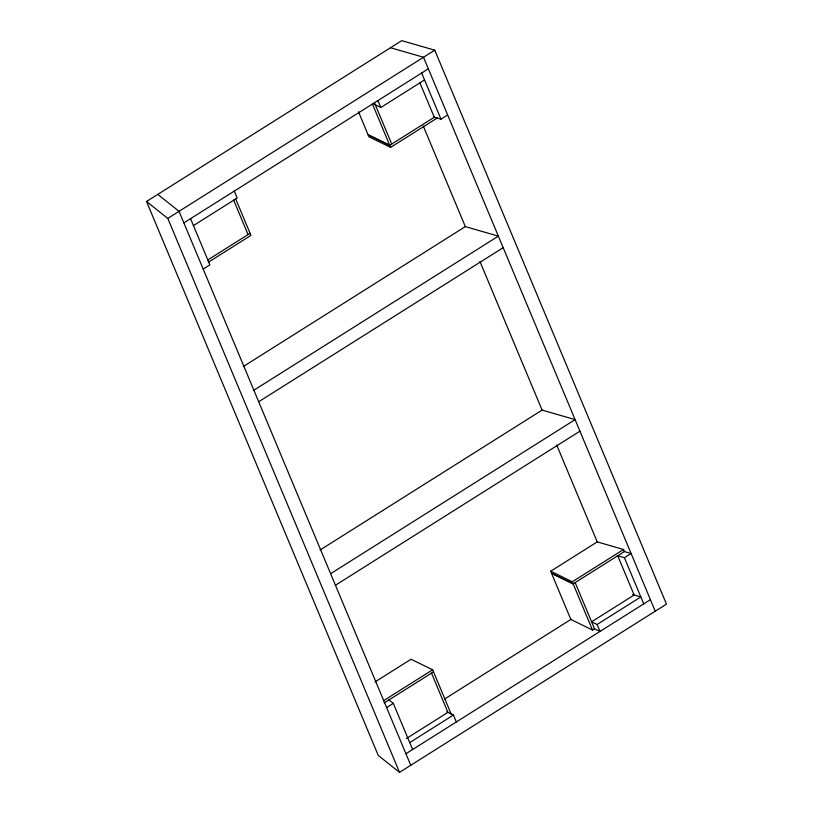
<?xml version="1.0" encoding="UTF-8"?>
<svg xmlns="http://www.w3.org/2000/svg" width="813" height="813" viewBox="0 0 813 813"><rect width="100%" height="100%" fill="white"/><g stroke="black" fill="none" stroke-linecap="round" stroke-linejoin="round"><path stroke-width="1.22" d="M146.533 201.482L401.744 40.65L434.752 50.182L666.467 604.12L399.529 772.35L378.248 755.419L146.533 201.482L167.803 218.412L399.529 772.35M167.803 218.412L434.752 50.182M183.87 222.874L428.349 68.81M193.443 225.587L237.172 198.026L234.276 191.106M374.051 104.196L380.83 107.499L424.559 79.938M207.671 260.048L250.079 233.311L235.597 198.697M358.442 111.686L368.096 134.765L389.722 145.314L434.284 117.245L419.803 82.621M208.27 262.294L250.943 235.394L250.079 233.311M390.596 147.387L389.722 145.314L368.116 134.755L368.98 136.828L390.596 147.387L437.567 117.804M203.179 269.032L209.856 264.825L190.547 218.667M433.908 117.133L440.981 119.176L447.658 114.968M243.311 366.521L465.341 226.603L498.349 236.146L253.869 390.21M258.697 401.754L503.176 247.68M320.068 550.015L542.098 410.098L575.106 419.63L330.627 573.704M335.454 585.238L579.933 431.175M375.057 681.904L411.012 659.241L432.648 669.77L451.378 714.546M550.686 571.214L597.24 541.895L623.541 549.486L624.404 551.57L573.165 583.846L551.539 573.297L550.686 571.214L572.291 581.773L592.474 630.004L594.486 628.744L575.167 582.586M383.573 700.715L432.648 669.77M572.291 581.773L623.541 549.486M384.214 702.93L433.522 671.843M386.622 707.574L393.299 703.357L412.608 749.525M617.341 555.665L624.414 557.708L631.101 553.501L624.028 551.458M444.711 698.946L571.285 619.191M406.459 738.489L447.933 712.351L431.51 673.113M591.59 621.813L634.14 595.014L617.728 555.777M409.711 742.594L453.441 715.034L456.337 721.964M591.447 621.752L597.098 624.506L640.837 596.945L632.585 594.567M405.931 753.732L650.41 599.659M390.514 47.733L423.522 57.266L655.237 611.203M594.344 628.673L600.004 631.437L597.098 624.506M592.474 630.004L570.848 619.465L551.539 573.297L573.165 583.846M446.662 711.731L453.441 715.034M157.763 194.409L179.043 211.329L410.758 765.267M388.462 699.515L393.299 703.357M421.662 73.018L440.981 119.176M624.414 557.708L643.733 603.876M423.238 125.964L465.341 226.603M479.955 261.542L542.098 410.098M556.712 445.036L597.331 542.149M377.933 100.578L380.83 107.499M374.346 102.499L391.734 144.043M372.344 103.769L389.722 145.314M233.585 199.957L248.077 234.581"/></g></svg>
